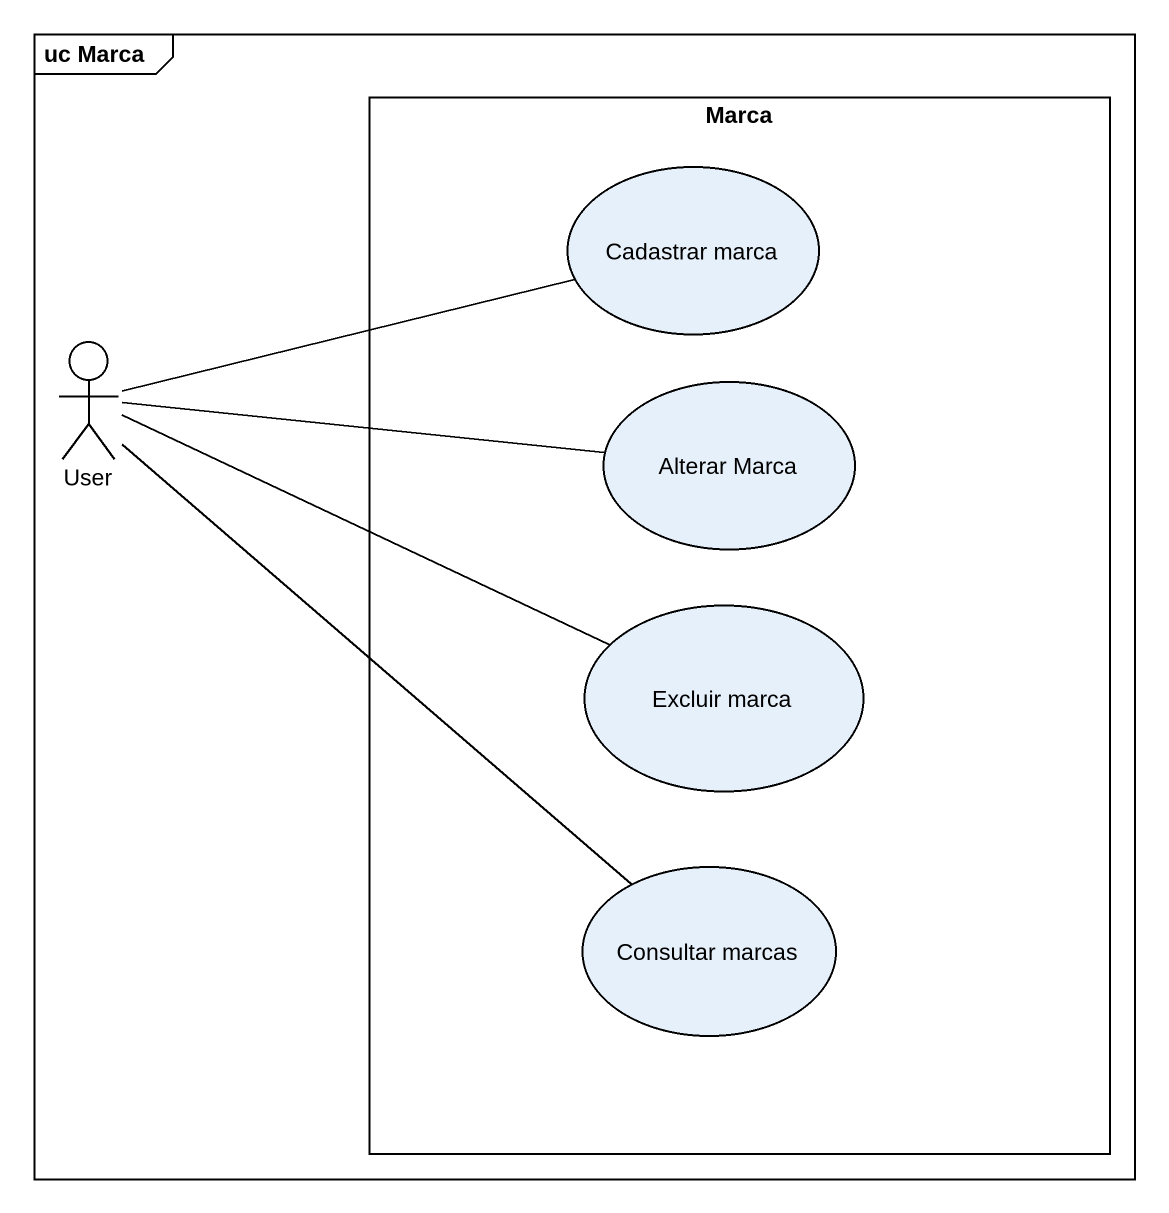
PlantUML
@startuml
mainframe uc Marca
rectangle Marca {
  usecase "Cadastrar marca" as Cadastrar_marca
  usecase "Alterar Marca" as Alterar_Marca
  usecase "Excluir marca" as Excluir_marca
  usecase "Consultar marcas" as Consultar_marcas
}
actor User
Cadastrar_marca -left- User
Alterar_Marca -left- User
Excluir_marca -left- User
Consultar_marcas -up- User
@enduml
